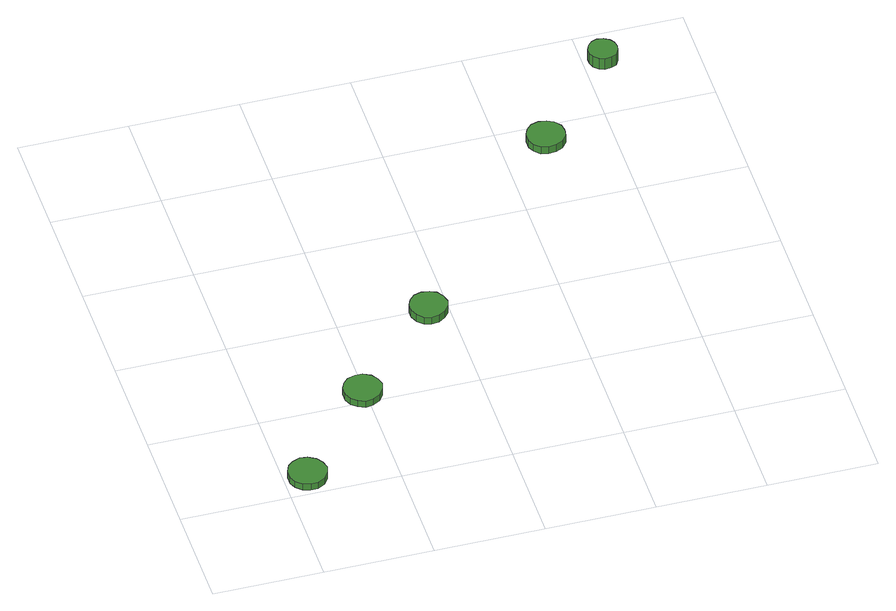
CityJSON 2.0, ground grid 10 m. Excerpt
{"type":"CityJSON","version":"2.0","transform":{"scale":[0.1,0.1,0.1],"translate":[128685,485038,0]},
"CityObjects":{
"tree1":{"type":"SolitaryVegetationObject","attributes":{"function":"something"},"geometry":[{"type":"MultiSurface","lod":"1","boundaries":[[[0,1,2,3,4,5,6,7,8,9,10,11,12,13,14]],[[15,16,17,18,19,20,21,22,23,24,25,26,27,28,29]],[[0,29,28,1]],[[1,28,27,2]],[[2,27,26,3]],[[3,26,25,4]],[[4,25,24,5]],[[5,24,23,6]],[[6,23,22,7]],[[7,22,21,8]],[[8,21,20,9]],[[9,20,19,10]],[[10,19,18,11]],[[11,18,17,12]],[[12,17,16,13]],[[13,16,15,14]],[[14,15,29,0]]]}]},
"tree2":{"type":"SolitaryVegetationObject","attributes":{"function":"something"},"geometry":[{"type":"MultiSurface","lod":"1","boundaries":[[[30,31,32,33,34,35,36,37,38,39,40,41,42,43,44]],[[45,46,47,48,49,50,51,52,53,54,55,56,57,58,59]],[[30,59,58,31]],[[31,58,57,32]],[[32,57,56,33]],[[33,56,55,34]],[[34,55,54,35]],[[35,54,53,36]],[[36,53,52,37]],[[37,52,51,38]],[[38,51,50,39]],[[39,50,49,40]],[[40,49,48,41]],[[41,48,47,42]],[[42,47,46,43]],[[43,46,45,44]],[[44,45,59,30]]]}]},
"tree3":{"type":"SolitaryVegetationObject","attributes":{"function":"something"},"geometry":[{"type":"MultiSurface","lod":"1","boundaries":[[[60,61,62,63,64,65,66,67,68,69,70,71,72,73,74]],[[75,76,77,78,79,80,81,82,83,84,85,86,87,88,89]],[[60,89,88,61]],[[61,88,87,62]],[[62,87,86,63]],[[63,86,85,64]],[[64,85,84,65]],[[65,84,83,66]],[[66,83,82,67]],[[67,82,81,68]],[[68,81,80,69]],[[69,80,79,70]],[[70,79,78,71]],[[71,78,77,72]],[[72,77,76,73]],[[73,76,75,74]],[[74,75,89,60]]]}]},
"tree4":{"type":"SolitaryVegetationObject","attributes":{"function":"something"},"geometry":[{"type":"MultiSurface","lod":"1","boundaries":[[[90,91,92,93,94,95,96,97,98,99,100,101,102,103,104]],[[105,106,107,108,109,110,111,112,113,114,115,116,117,118,119]],[[90,119,118,91]],[[91,118,117,92]],[[92,117,116,93]],[[93,116,115,94]],[[94,115,114,95]],[[95,114,113,96]],[[96,113,112,97]],[[97,112,111,98]],[[98,111,110,99]],[[99,110,109,100]],[[100,109,108,101]],[[101,108,107,102]],[[102,107,106,103]],[[103,106,105,104]],[[104,105,119,90]]]}]},
"tree5":{"type":"SolitaryVegetationObject","attributes":{"function":"something"},"geometry":[{"type":"MultiSurface","lod":"1","boundaries":[[[120,121,122,123,124,125,126,127,128,129,130,131,132,133,134]],[[135,136,137,138,139,140,141,142,143,144,145,146,147,148,149]],[[120,149,148,121]],[[121,148,147,122]],[[122,147,146,123]],[[123,146,145,124]],[[124,145,144,125]],[[125,144,143,126]],[[126,143,142,127]],[[127,142,141,128]],[[128,141,140,129]],[[129,140,139,130]],[[130,139,138,131]],[[131,138,137,132]],[[132,137,136,133]],[[133,136,135,134]],[[134,135,149,120]]]}]}
},
"vertices":[
[39,22,8],[37,29,8],[33,35,8],[26,39,8],[19,40,8],[12,37,8],[7,33,8],[4,26,8],[4,18,8],[7,12,8],[12,7,8],[19,5,8],[26,5,8],[33,9,8],[37,15,8],[37,15,1],[33,9,1],[26,5,1],[19,5,1],[12,7,1],[7,12,1],[4,18,1],[4,26,1],[7,33,1],[12,37,1],[19,40,1],[26,39,1],[33,35,1],[37,29,1],[39,22,1],
[115,112,8],[113,119,8],[109,125,8],[102,129,8],[95,129,8],[88,127,8],[83,122,8],[80,116,8],[80,108,8],[83,101,8],[88,97,8],[95,94,8],[102,95,8],[109,99,8],[113,105,8],[113,105,1],[109,99,1],[102,95,1],[95,94,1],[88,97,1],[83,101,1],[80,108,1],[80,116,1],[83,122,1],[88,127,1],[95,129,1],[102,129,1],[109,125,1],[113,119,1],[115,112,1],
[199,198,9],[197,205,9],[193,211,9],[187,214,9],[180,215,9],[173,213,9],[168,208,9],[165,202,9],[165,195,9],[168,188,9],[173,183,9],[180,181,9],[187,182,9],[193,186,9],[197,191,9],[197,191,1],[193,186,1],[187,182,1],[180,181,1],[173,183,1],[168,188,1],[165,195,1],[165,202,1],[168,208,1],[173,213,1],[180,215,1],[187,214,1],[193,211,1],[197,205,1],[199,198,1],
[358,381,9],[357,388,9],[352,394,9],[346,397,9],[339,398,9],[332,396,9],[327,391,9],[324,385,9],[324,377,9],[327,371,9],[332,366,9],[339,364,9],[346,365,9],[352,368,9],[357,374,9],[357,374,1],[352,368,1],[346,365,1],[339,364,1],[332,366,1],[327,371,1],[324,377,1],[324,385,1],[327,391,1],[332,396,1],[339,398,1],[346,397,1],[352,394,1],[357,388,1],[358,381,1],
[431,468,13],[430,474,13],[427,478,13],[422,481,13],[416,482,13],[411,480,13],[407,476,13],[405,471,13],[405,466,13],[407,461,13],[411,457,13],[416,455,13],[422,456,13],[427,458,13],[430,463,13],[430,463,1],[427,458,1],[422,456,1],[416,455,1],[411,457,1],[407,461,1],[405,466,1],[405,471,1],[407,476,1],[411,480,1],[416,482,1],[422,481,1],[427,478,1],[430,474,1],[431,468,1]
]}
